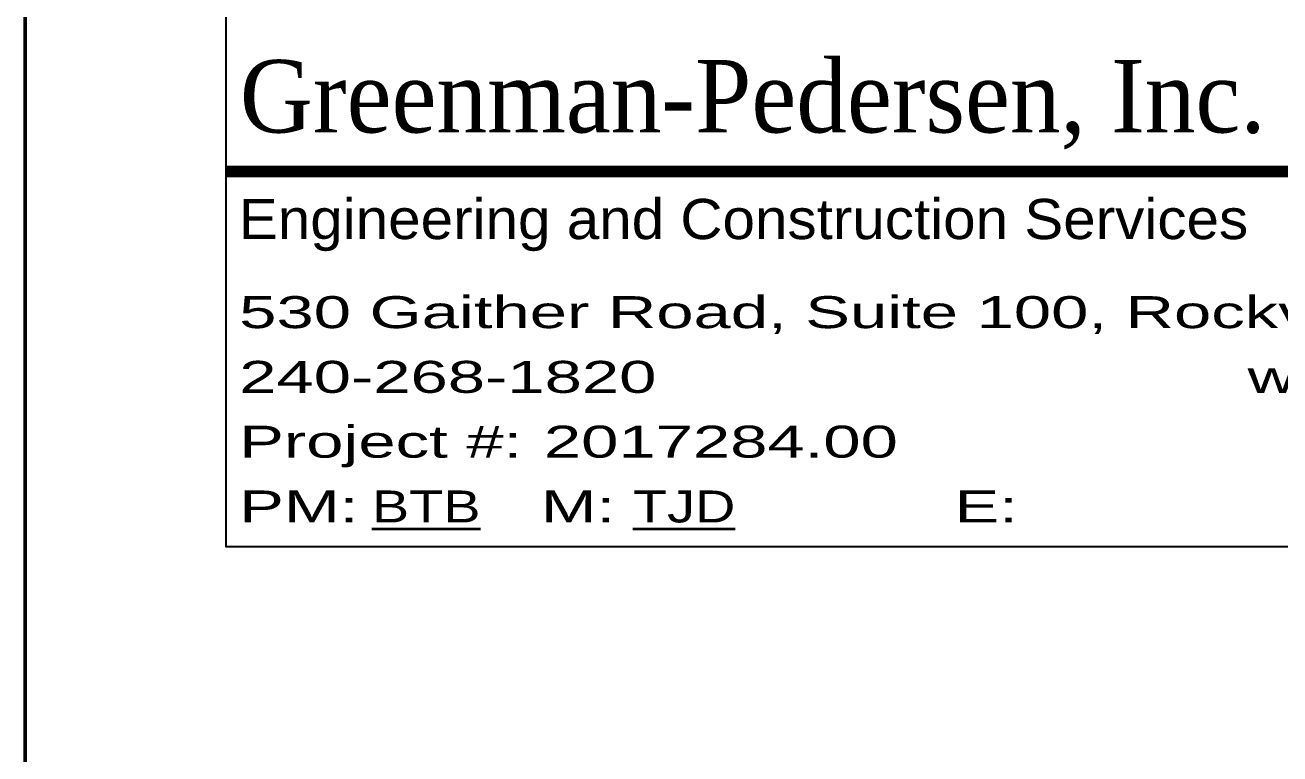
# Model space of a CAD drawing. Header units: inches. Extents: x 8.1 to 41.6, y 1.5 to 24.
# Drawn here: x 38.177 to 40.339, y 18.428 to 19.684 of the extents above; entities that cross this region are included whole.
import ezdxf
from ezdxf.enums import TextEntityAlignment as Align

# ---------------------------------------------------------------- set-up
doc = ezdxf.new("R2010")
doc.units = ezdxf.units.IN
doc.header["$LTSCALE"] = 48
doc.header["$MEASUREMENT"] = 0
doc.layers.add('G-ANNO-NPLT', color=191, linetype='Continuous', plot=False)
doc.layers.add('G-ANNO-TTLB-WIDE', color=214, linetype='Continuous', lineweight=50)
doc.layers.add('G-logo', color=1, linetype='Continuous', lineweight=35)
doc.styles.add('GPI_LOGO', font='GARA_1.TTF')
doc.styles.add('LIGHT', font='arial.ttf', dxfattribs={"width": 1.5})

# ---------------------------------------------------------------- blocks, each defined once
blk = doc.blocks.new('*U46')
at = {"layer": 'G-ANNO-NPLT', "linetype": 'Continuous'}
blk.add_lwpolyline([(-1.3411, 0.8112), (1.3411, 0.8112), (1.3411, -0.9228), (-1.3411, -0.9228)], close=True, dxfattribs=at)
at = {"layer": 'G-logo', "color": 119, "true_color": 0x18413b, "const_width": 0.02, "flags": 128}
blk.add_lwpolyline([(-1.3411, -0.2759), (1.2746, -0.2759)], dxfattribs=at)
at = {"layer": 'G-logo', "color": 119, "true_color": 0x18413b}
for s, height, style, width, p in [('Greenman-Pedersen, Inc. ', 0.125, 'GPI_LOGO', 1.05, (-1.3175, -0.2088)), ('Engineering and Construction Services', 0.069241, 'LIGHT', 1.04, (-1.3192, -0.3925))]:
    blk.add_text(s, height=height, dxfattribs=dict(at, style=style, width=width)).set_placement(p)
at = {"layer": 'G-logo', "style": 'LIGHT', "width": 1.5}
for s, height, p in [('530 Gaither Road, Suite 100, Rockville, MD 20850', 0.055086, (-1.3186, -0.5459)), ('240-268-1820', 0.055086, (-1.3186, -0.6574)), ('Project #: ', 0.055086, (-1.3186, -0.7691)), ('PM:', 0.05509, (-1.3186, -0.8807)), ('M:', 0.05509, (-0.799, -0.8807)), ('E:', 0.05509, (-0.0864, -0.8807))]:
    blk.add_text(s, height=height, dxfattribs=at).set_placement(p)
blk.add_text('www.gpinet.com', height=0.055086, dxfattribs=at).set_placement((1.2653, -0.6574), align=Align.RIGHT)
at = {"layer": 'G-logo', "style": 'LIGHT'}
for tag, p, width in [('PROJECT_NUMBER', (-0.7937, -0.7691), 1.5), ('PM', (-1.09, -0.8807), 1.25), ('MECH', (-0.6402, -0.8807), 1.25), ('ELEC', (0.0724, -0.8807), 1.25), ('PLUMB', (0.785, -0.8807), 1.25)]:
    blk.add_attdef(tag, p, '', height=0.0551, dxfattribs=dict(at, width=width))

msp = doc.modelspace()

# ---------------------------------------------------------------- linework, layer by layer
at = {"layer": 'G-ANNO-TTLB-WIDE'}
msp.add_line((38.1771, 24.0135), (38.1771, 1.5135), dxfattribs=at)

# ---------------------------------------------------------------- block references
at = {"layer": 'G-logo', "linetype": 'Continuous'}
ref = msp.add_blockref('*U46', (39.8646, 19.7073), dxfattribs=at)
ref.add_attrib('PROJECT_NUMBER', '2017284.00', (39.0709, 18.9383), dxfattribs={"height": 0.05509, "style": 'LIGHT', "width": 1.5})
ref.add_attrib('PM', '%%uBTB', (38.7747, 18.8266), dxfattribs={"height": 0.05509, "style": 'LIGHT', "width": 1.25})
ref.add_attrib('MECH', '%%uTJD', (39.2244, 18.8266), dxfattribs={"height": 0.05509, "style": 'LIGHT', "width": 1.25})
ref.add_attrib('ELEC', '%%U', (39.937, 18.8266), dxfattribs={"height": 0.05509, "style": 'LIGHT', "width": 1.25})

doc.saveas('drawing.dxf')
